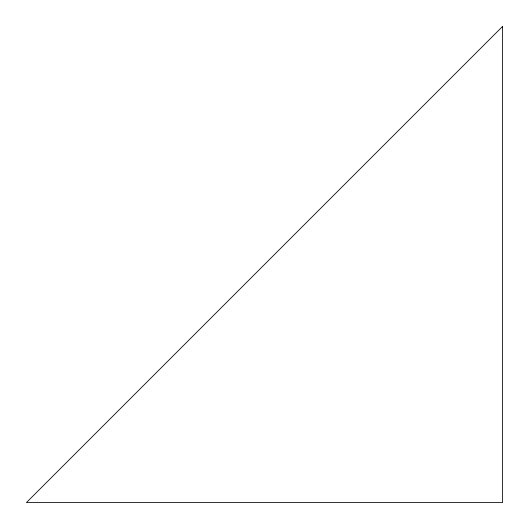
<?xml version="1.0" encoding="UTF-8"?>
<svg xmlns="http://www.w3.org/2000/svg" width="529" height="529" viewBox="0 0 529 529"><rect width="100%" height="100%" fill="white"/><g stroke="black" fill="none" stroke-linecap="round" stroke-linejoin="round"><path stroke-width="0.79" d="M502.55 26.45L26.45 502.55L502.55 502.55L502.55 26.45"/></g></svg>
